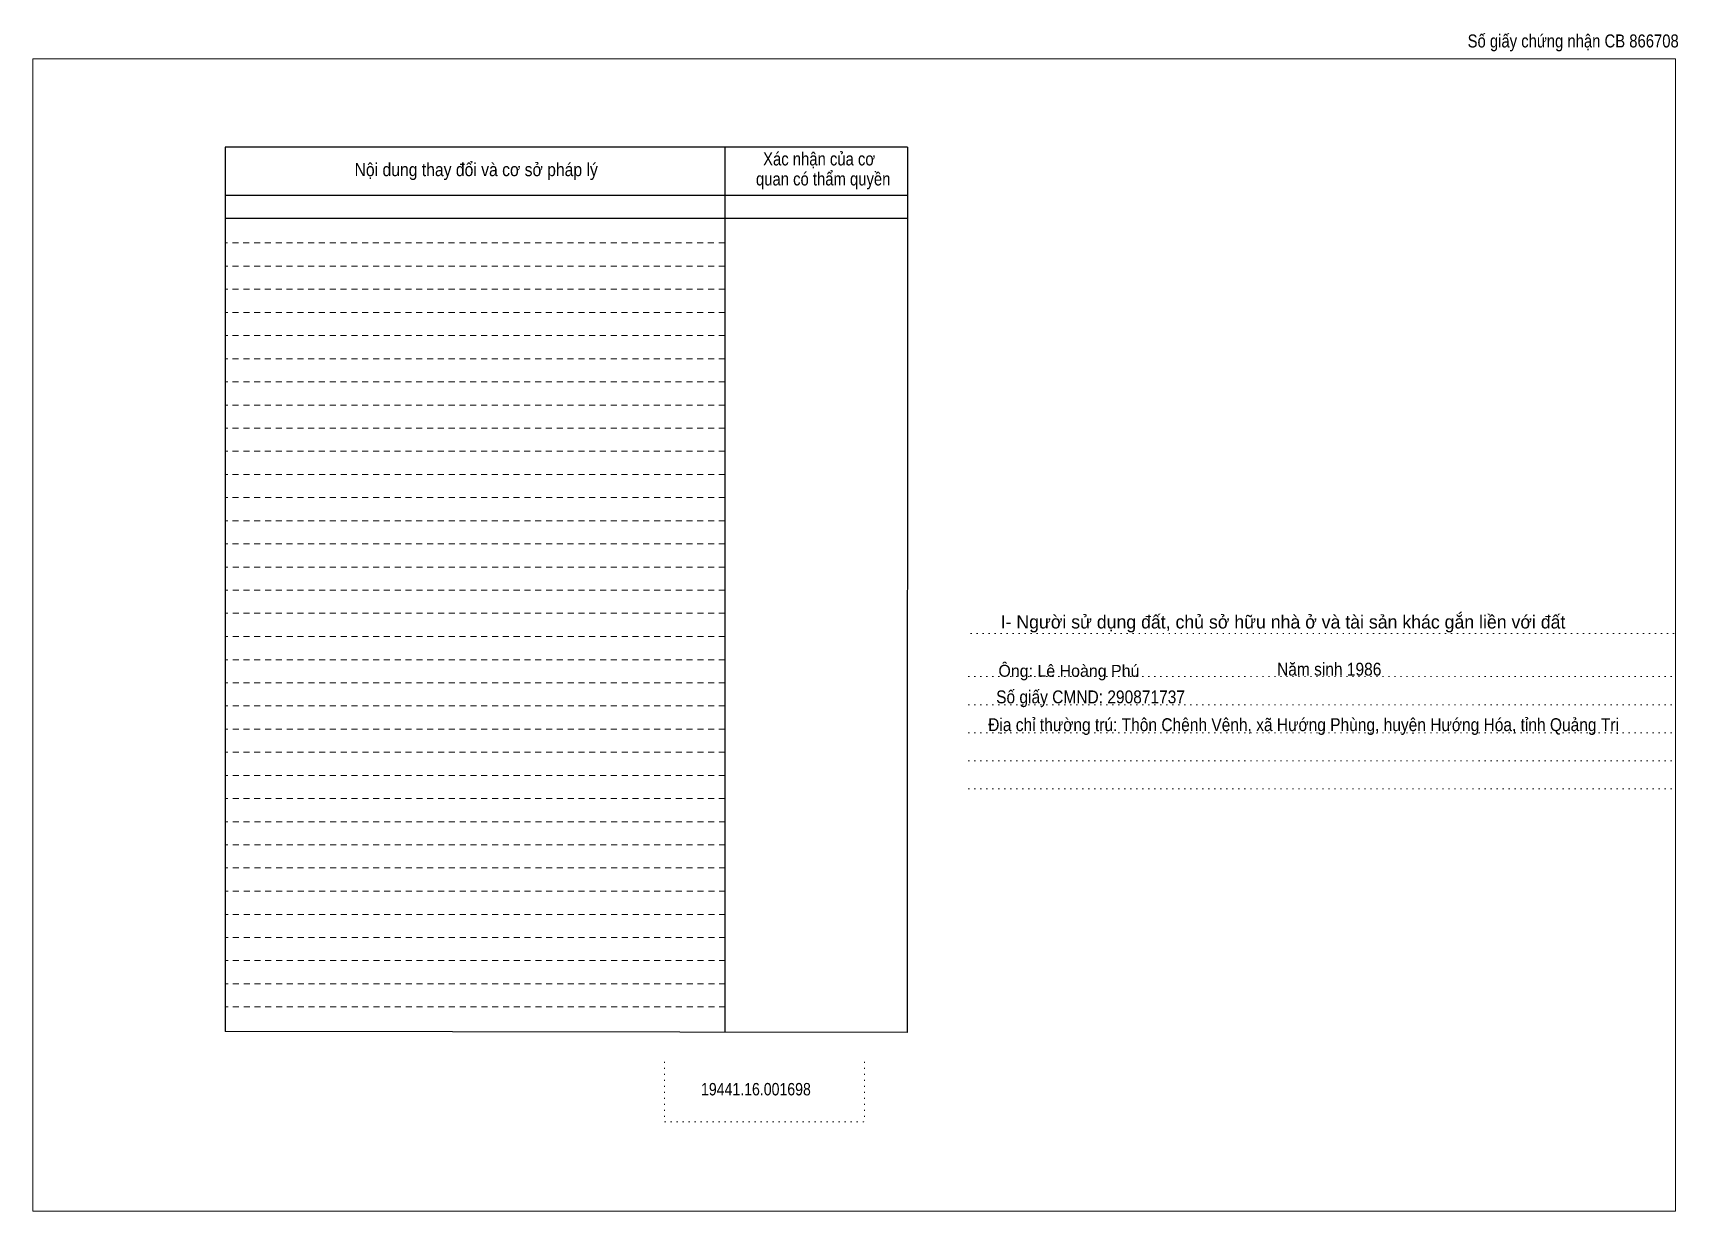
# Model space of a CAD drawing. Header units: metres. Extents: x 532797 to 534913, y 1852062 to 1852655.
# Drawn here: x 532797 to 533620, y 1852065 to 1852654 of the extents above; entities that cross this region are included whole.
import ezdxf
from ezdxf.enums import TextEntityAlignment as Align

# ---------------------------------------------------------------- set-up
doc = ezdxf.new("R2010")
doc.units = ezdxf.units.M
doc.header["$LTSCALE"] = 2
doc.linetypes.add('DOTTED', pattern=[1.5, 0.3, -1.2])
doc.linetypes.add('SHORT_DASHED', pattern=[2.7, 1.5, -1.2])
for name, color, linetype, lineweight in [('1', 7, 'DOTTED', 13), ('2', 7, 'SHORT_DASHED', 13), ('28', 7, 'Continuous', 25)]:
    doc.layers.add(name, color=color, linetype=linetype, lineweight=lineweight)
doc.layers.add('18', color=7, linetype='Continuous')
doc.layers.add('40', color=7, linetype='Continuous')

msp = doc.modelspace()

# ---------------------------------------------------------------- linework, layer by layer
at = {"layer": '1'}
for p, q in [((533266.01, 1852353.44), (533618.21, 1852353.44)), ((533264.81, 1852331.84), (533617.01, 1852331.84)), ((533264.81, 1852317.84), (533617.01, 1852317.84)), ((533264.81, 1852303.84), (533617.01, 1852303.84)), ((533264.81, 1852289.84), (533617.01, 1852289.84)), ((533264.81, 1852275.84), (533617.01, 1852275.84)), ((533113.09, 1852139.36), (533113.09, 1852109.28)), ((533213.05, 1852139.36), (533213.05, 1852109.28)), ((533113.09, 1852109.28), (533213.05, 1852109.28))]:
    msp.add_line(p, q, dxfattribs=at)
at = {"layer": '1', "linetype": 'Continuous'}
for points in [[(532797.45, 1852064.72), (533618.25, 1852064.72), (533618.25, 1852640.72), (532797.45, 1852640.72)], [(532797.45, 1852640.72), (533618.25, 1852640.72), (533618.25, 1852064.72), (532797.45, 1852064.72)], [(532797.45, 1852064.72), (533618.25, 1852064.72), (533618.25, 1852640.72), (532797.45, 1852640.72)]]:
    msp.add_lwpolyline(points, close=True, dxfattribs=at)
at = {"layer": '2', "linetype": 'Continuous', "lineweight": 25}
for p, q in [((533234.57, 1852596.56), (532893.45, 1852596.56)), ((532893.45, 1852596.56), (532893.45, 1852154.48)), ((533143.17, 1852596.56), (533143.29, 1852154.16)), ((533234.57, 1852572.4), (532893.93, 1852572.4)), ((533234.57, 1852560.88), (532893.93, 1852560.88))]:
    msp.add_line(p, q, dxfattribs=at)
at = {"layer": '2'}
for p, q in [((533143.17, 1852548.64), (532893.45, 1852548.64)), ((533143.21, 1852537.04), (532893.45, 1852537.04)), ((533143.21, 1852537.04), (532893.45, 1852537.04)), ((533143.21, 1852525.44), (532893.45, 1852525.44)), ((533143.21, 1852513.92), (532893.45, 1852513.92)), ((533143.21, 1852502.32), (532893.45, 1852502.32)), ((533143.21, 1852490.72), (532893.45, 1852490.72)), ((533143.21, 1852479.2), (532893.45, 1852479.2)), ((533143.21, 1852467.6), (532893.45, 1852467.6)), ((533143.21, 1852456.08), (532893.45, 1852456.08)), ((533143.21, 1852444.48), (532893.45, 1852444.48)), ((533143.25, 1852432.88), (532893.45, 1852432.88)), ((533143.25, 1852421.36), (532893.45, 1852421.36)), ((533143.25, 1852409.76), (532893.45, 1852409.76)), ((533143.25, 1852398.16), (532893.45, 1852398.16)), ((533143.29, 1852386.64), (532893.45, 1852386.64)), ((533143.29, 1852375.04), (532893.45, 1852375.04)), ((533143.29, 1852363.52), (532893.45, 1852363.52)), ((533143.29, 1852351.92), (532893.45, 1852351.92)), ((533143.29, 1852340.32), (532893.45, 1852340.32)), ((533143.29, 1852328.8), (532893.45, 1852328.8)), ((533143.29, 1852317.2), (532893.45, 1852317.2)), ((533143.29, 1852305.6), (532893.45, 1852305.6)), ((533143.29, 1852294.08), (532893.45, 1852294.08)), ((533143.29, 1852282.48), (532893.45, 1852282.48)), ((533143.29, 1852270.88), (532893.45, 1852270.88)), ((533143.33, 1852259.36), (532893.45, 1852259.36)), ((533143.33, 1852247.76), (532893.45, 1852247.76)), ((533143.33, 1852236.24), (532893.45, 1852236.24)), ((533143.37, 1852224.64), (532893.45, 1852224.64)), ((533143.37, 1852213.04), (532893.45, 1852213.04)), ((533143.37, 1852201.52), (532893.45, 1852201.52)), ((533143.37, 1852189.92), (532893.45, 1852189.92)), ((533143.37, 1852178.32), (532893.45, 1852178.32)), ((533143.37, 1852166.8), (532893.45, 1852166.8))]:
    msp.add_line(p, q, dxfattribs=at)
at = {"layer": '2', "linetype": 'Continuous', "lineweight": 25}
msp.add_lwpolyline([(533234.57, 1852596.56), (533234.33, 1852154), (532893.45, 1852154.48)], dxfattribs=at)

# ---------------------------------------------------------------- texts
at = {"layer": '18', "width": 0.85}
msp.add_text('19441.16.001698', height=6.2, dxfattribs=at).set_placement((533158.75, 1852122.56), align=Align.CENTER)
at = {"layer": '2'}
for s, width, p in [('Xác nhận của cơ', 0.85, (533190.32, 1852587.36)), ('Xác nhận của cơ', 0.85, (533190.32, 1852587.36)), ('Nội dung thay đổi và cơ sở pháp lý', 0.9, (533018.97, 1852582)), ('Nội dung thay đổi và cơ sở pháp lý', 0.9, (533018.97, 1852582)), (' quan có thẩm quyền', 0.85, (533191.335, 1852577.36)), (' quan có thẩm quyền', 0.85, (533191.335, 1852577.36))]:
    msp.add_text(s, height=6.522, dxfattribs=dict(at, width=width)).set_placement(p, align=Align.CENTER)
at = {"layer": '28'}
for s, height, p in [('I- Người sử dụng đất, chủ sở hữu nhà ở và tài sản khác gắn liền với đất', 6.611, (533422.135, 1852355.92)), ('Ông: Lê Hoàng Phú', 5.96, (533315.155, 1852331.79))]:
    msp.add_text(s, height=height, dxfattribs=at).set_placement(p, align=Align.CENTER)
at = {"layer": '28', "width": 0.9}
for s, p in [('Năm sinh 1986', (533445.22, 1852332.35)), ('Số giấy CMND: 290871737', (533325.965, 1852318.51)), ('Địa chỉ thường trú: Thôn Chênh Vênh, xã Hướng Phùng, huyện Hướng Hóa, tỉnh Quảng Trị', (533432.405, 1852304.62))]:
    msp.add_text(s, height=6.44, dxfattribs=at).set_placement(p, align=Align.CENTER)
at = {"layer": '40', "width": 0.85}
msp.add_text('Số giấy chứng nhận CB 866708', height=6.52, dxfattribs=at).set_placement((533567.14, 1852646.32), align=Align.CENTER)

doc.saveas('drawing.dxf')
